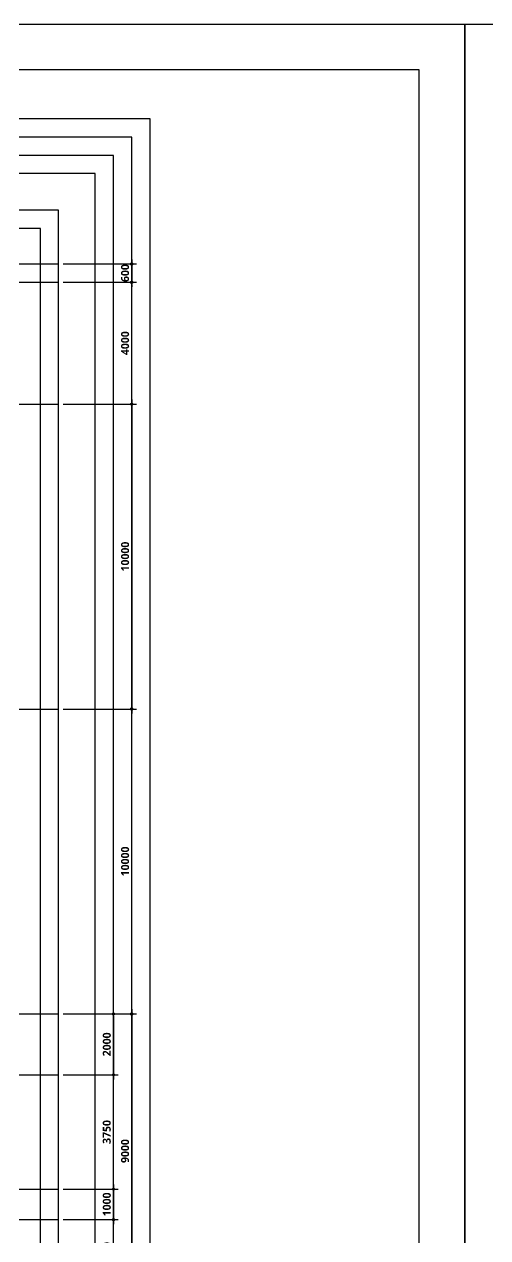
# Model space of a CAD drawing. Header units: millimetres. Extents: x 0 to 356400, y 0 to 68257.
# Drawn here: x 297398 to 312600, y 23196 to 63000 of the extents above; entities that cross this region are included whole.
import ezdxf

# ---------------------------------------------------------------- set-up
doc = ezdxf.new("R2010")
doc.units = ezdxf.units.MM
doc.header["$LTSCALE"] = 75
doc.linetypes.add('CEN', pattern=[62, 60, -1, 0, -1])
doc.layers.get('Defpoints').update_dxf_attribs({"color": 161})
doc.layers.add('A-CEN', color=1, linetype='CEN')
doc.layers.add('A-ST-AXIS-DIM', color=7, linetype='Continuous')
for name, color, linetype, plot in [('Defpoint', 161, 'Continuous', False), ('G(그리드1)', 185, 'Continuous', False), ('G(그리드2)', 235, 'Continuous', False)]:
    doc.layers.add(name, color=color, linetype=linetype, plot=plot)
doc.styles.add('SH_대대리576', font='')
doc.styles.add('SH_진천_나눔', font='NanumGothicBold.ttf')
doc.styles.get('SH_대대리576').set_extended_font_data('NanumGothic', bold=True)
doc.dimstyles.new('SHP 75', dxfattribs={"dimscale": 75, "dimtxt": 3.5, "dimasz": 1, "dimexe": 2, "dimexo": 2, "dimgap": 1, "dimtad": 1, "dimdec": 0, "dimzin": 0, "dimdsep": 46, "dimtxsty": 'SH_대대리576', "dimblk": 'DIMDOT', "dimcen": 0.09, "dimclrd": 256, "dimclre": 256, "dimclrt": 3, "dimadec": 0, "dimazin": 1, "dimtfac": 1, "dimtdec": 0, "dimtix": 1, "dimtmove": 2, "dimatfit": 0, "dimldrblk": 'DIMDOT', "dimfxl": 1, "dimtfillclr": 3, "dimtolj": 1, "dimtzin": 0, "dimlwd": -1, "dimlwe": -1, "dimarcsym": 0})

# ---------------------------------------------------------------- blocks, each defined once
blk = doc.blocks.new('DIMDOT')
at = {"color": 0}
blk.add_line((-2, 0), (2, 0), dxfattribs=at)
for radius in [0.5, 0.25]:
    blk.add_circle((0, 0), radius, dxfattribs=at)
blk = doc.blocks.new('*D9418')
at = {"layer": 'A-ST-AXIS-DIM'}
for p, q in [((298675, 50539), (301075, 50539)), ((300925, 50464), (300925, 40614)), ((298675, 40539), (301075, 40539))]:
    blk.add_line(p, q, dxfattribs=at)
at = {"layer": 'Defpoints', "color": 0}
for p in [(298525, 50539), (298525, 40539), (300925, 40539)]:
    blk.add_point(p, dxfattribs=at)
at = {"layer": 'A-ST-AXIS-DIM', "linetype": 'ByBlock', "xscale": 75, "yscale": 75, "zscale": 75}
for p, rotation in [((300925, 50539), 90), ((300925, 40539), 270)]:
    blk.add_blockref('DIMDOT', p, dxfattribs=dict(at, rotation=rotation))
at = {"layer": 'A-ST-AXIS-DIM', "color": 3, "insert": (300706, 45539), "char_height": 262.5, "attachment_point": 5, "rotation": 90, "style": 'SH_진천_나눔'}
blk.add_mtext('\\A1;10000', dxfattribs=at)
blk = doc.blocks.new('*D9419')
at = {"layer": 'A-ST-AXIS-DIM'}
for p, q in [((298675, 40539), (301075, 40539)), ((300925, 30614), (300925, 40464)), ((298675, 30539), (301075, 30539))]:
    blk.add_line(p, q, dxfattribs=at)
at = {"layer": 'Defpoints', "color": 0}
for p in [(298525, 40539), (300925, 40539), (298525, 30539)]:
    blk.add_point(p, dxfattribs=at)
at = {"layer": 'A-ST-AXIS-DIM', "linetype": 'ByBlock', "xscale": 75, "yscale": 75, "zscale": 75}
for p, rotation in [((300925, 40539), 90), ((300925, 30539), 270)]:
    blk.add_blockref('DIMDOT', p, dxfattribs=dict(at, rotation=rotation))
at = {"layer": 'A-ST-AXIS-DIM', "color": 3, "insert": (300706, 35539), "char_height": 262.5, "attachment_point": 5, "rotation": 90, "style": 'SH_진천_나눔'}
blk.add_mtext('\\A1;10000', dxfattribs=at)
blk = doc.blocks.new('*D9420')
at = {"layer": 'A-ST-AXIS-DIM'}
for p, q in [((298675, 30539), (300475, 30539)), ((300325, 30464), (300325, 28614)), ((298675, 28539), (300475, 28539))]:
    blk.add_line(p, q, dxfattribs=at)
at = {"layer": 'Defpoints', "color": 0}
for p in [(298525, 30539), (298525, 28539), (300325, 28539)]:
    blk.add_point(p, dxfattribs=at)
at = {"layer": 'A-ST-AXIS-DIM', "linetype": 'ByBlock', "xscale": 75, "yscale": 75, "zscale": 75}
for p, rotation in [((300325, 30539), 90), ((300325, 28539), 270)]:
    blk.add_blockref('DIMDOT', p, dxfattribs=dict(at, rotation=rotation))
at = {"layer": 'A-ST-AXIS-DIM', "color": 3, "insert": (300106, 29539), "char_height": 262.5, "attachment_point": 5, "rotation": 90, "style": 'SH_진천_나눔'}
blk.add_mtext('\\A1;2000', dxfattribs=at)
blk = doc.blocks.new('*D9421')
at = {"layer": 'A-ST-AXIS-DIM'}
for p, q in [((298675, 28539), (300475, 28539)), ((300325, 24864), (300325, 28464)), ((298675, 24789), (300475, 24789))]:
    blk.add_line(p, q, dxfattribs=at)
at = {"layer": 'Defpoints', "color": 0}
for p in [(298525, 28539), (300325, 28539), (298525, 24789)]:
    blk.add_point(p, dxfattribs=at)
at = {"layer": 'A-ST-AXIS-DIM', "linetype": 'ByBlock', "xscale": 75, "yscale": 75, "zscale": 75}
for p, rotation in [((300325, 28539), 90), ((300325, 24789), 270)]:
    blk.add_blockref('DIMDOT', p, dxfattribs=dict(at, rotation=rotation))
at = {"layer": 'A-ST-AXIS-DIM', "color": 3, "insert": (300105, 26664), "char_height": 262.5, "attachment_point": 5, "rotation": 90, "style": 'SH_진천_나눔'}
blk.add_mtext('\\A1;3750', dxfattribs=at)
blk = doc.blocks.new('*D9422')
at = {"layer": 'A-ST-AXIS-DIM'}
for p, q in [((298675, 24789), (300475, 24789)), ((300325, 24714), (300325, 23864)), ((298675, 23789), (300475, 23789))]:
    blk.add_line(p, q, dxfattribs=at)
at = {"layer": 'Defpoints', "color": 0}
for p in [(298525, 24789), (298525, 23789), (300325, 23789)]:
    blk.add_point(p, dxfattribs=at)
at = {"layer": 'A-ST-AXIS-DIM', "linetype": 'ByBlock', "xscale": 75, "yscale": 75, "zscale": 75}
for p, rotation in [((300325, 24789), 90), ((300325, 23789), 270)]:
    blk.add_blockref('DIMDOT', p, dxfattribs=dict(at, rotation=rotation))
at = {"layer": 'A-ST-AXIS-DIM', "color": 3, "insert": (300106, 24289), "char_height": 262.5, "attachment_point": 5, "rotation": 90, "style": 'SH_진천_나눔'}
blk.add_mtext('\\A1;1000', dxfattribs=at)
blk = doc.blocks.new('*D9423')
at = {"layer": 'A-ST-AXIS-DIM'}
for p, q in [((298675, 30539), (301075, 30539)), ((300925, 30464), (300925, 21614)), ((298675, 21539), (301075, 21539))]:
    blk.add_line(p, q, dxfattribs=at)
at = {"layer": 'Defpoints', "color": 0}
for p in [(298525, 30539), (298525, 21539), (300925, 21539)]:
    blk.add_point(p, dxfattribs=at)
at = {"layer": 'A-ST-AXIS-DIM', "linetype": 'ByBlock', "xscale": 75, "yscale": 75, "zscale": 75}
for p, rotation in [((300925, 30539), 90), ((300925, 21539), 270)]:
    blk.add_blockref('DIMDOT', p, dxfattribs=dict(at, rotation=rotation))
at = {"layer": 'A-ST-AXIS-DIM', "color": 3, "insert": (300705, 26039), "char_height": 262.5, "attachment_point": 5, "rotation": 90, "style": 'SH_진천_나눔'}
blk.add_mtext('\\A1;9000', dxfattribs=at)
blk = doc.blocks.new('*D9424')
at = {"layer": 'A-ST-AXIS-DIM'}
for p, q in [((298675, 23789), (300475, 23789)), ((300325, 21614), (300325, 23714)), ((298675, 21539), (300475, 21539))]:
    blk.add_line(p, q, dxfattribs=at)
at = {"layer": 'Defpoints', "color": 0}
for p in [(298525, 23789), (300325, 23789), (298525, 21539)]:
    blk.add_point(p, dxfattribs=at)
at = {"layer": 'A-ST-AXIS-DIM', "linetype": 'ByBlock', "xscale": 75, "yscale": 75, "zscale": 75}
for p, rotation in [((300325, 23789), 90), ((300325, 21539), 270)]:
    blk.add_blockref('DIMDOT', p, dxfattribs=dict(at, rotation=rotation))
at = {"layer": 'A-ST-AXIS-DIM', "color": 3, "insert": (300105, 22664), "char_height": 262.5, "attachment_point": 5, "rotation": 90, "style": 'SH_진천_나눔'}
blk.add_mtext('\\A1;2250', dxfattribs=at)
blk = doc.blocks.new('*D9429')
at = {"layer": 'A-ST-AXIS-DIM'}
for p, q in [((298675, 54539), (301075, 54539)), ((300925, 50614), (300925, 54464)), ((298675, 50539), (301075, 50539))]:
    blk.add_line(p, q, dxfattribs=at)
at = {"layer": 'Defpoints', "color": 0}
for p in [(298525, 54539), (300925, 54539), (298525, 50539)]:
    blk.add_point(p, dxfattribs=at)
at = {"layer": 'A-ST-AXIS-DIM', "linetype": 'ByBlock', "xscale": 75, "yscale": 75, "zscale": 75}
for p, rotation in [((300925, 54539), 90), ((300925, 50539), 270)]:
    blk.add_blockref('DIMDOT', p, dxfattribs=dict(at, rotation=rotation))
at = {"layer": 'A-ST-AXIS-DIM', "color": 3, "insert": (300706, 52539), "char_height": 262.5, "attachment_point": 5, "rotation": 90, "style": 'SH_진천_나눔'}
blk.add_mtext('\\A1;4000', dxfattribs=at)
blk = doc.blocks.new('*D9430')
at = {"layer": 'A-ST-AXIS-DIM'}
for p, q in [((298675, 55139), (301075, 55139)), ((300925, 55214), (300925, 55289)), ((300925, 55139), (300925, 54539)), ((298675, 54539), (301075, 54539)), ((300925, 54464), (300925, 54389))]:
    blk.add_line(p, q, dxfattribs=at)
at = {"layer": 'Defpoints', "color": 0}
for p in [(298525, 55139), (298525, 54539), (300925, 54539)]:
    blk.add_point(p, dxfattribs=at)
at = {"layer": 'A-ST-AXIS-DIM', "linetype": 'ByBlock', "xscale": 75, "yscale": 75, "zscale": 75}
for p, rotation in [((300925, 55139), 270), ((300925, 54539), 90)]:
    blk.add_blockref('DIMDOT', p, dxfattribs=dict(at, rotation=rotation))
at = {"layer": 'A-ST-AXIS-DIM', "color": 3, "insert": (300705, 54839), "char_height": 262.5, "attachment_point": 5, "rotation": 90, "style": 'SH_진천_나눔'}
blk.add_mtext('\\A1;600', dxfattribs=at)

msp = doc.modelspace()

# ---------------------------------------------------------------- linework, layer by layer
at = {"layer": 'A-CEN'}
for p, q in [((280625, 55138.6), (298525, 55138.6)), ((280625, 54538.6), (298525, 54538.6)), ((280625, 50538.6), (298525, 50538.6)), ((280625, 40538.6), (298525, 40538.6)), ((280625, 30538.6), (298525, 30538.6)), ((280625, 28538.6), (298525, 28538.6)), ((287488.3, 24788.6), (298525, 24788.6)), ((287488.3, 23788.6), (298525, 23788.6))]:
    msp.add_line(p, q, dxfattribs=at)
at = {"layer": 'Defpoint'}
for points in [[(311850, 63000), (311850, 0), (267300, 0), (267300, 63000)], [(356400, 63000), (356400, 0), (311850, 0), (311850, 63000)], [(268800, 61500), (268800, 8250), (310350, 8250), (310350, 61500)]]:
    msp.add_lwpolyline(points, close=True, dxfattribs=at)
at = {"layer": 'G(그리드1)'}
for points in [[(301525, 59900), (274925, 59900), (274925, 3600), (301525, 3600)], [(301525, 59900), (277625, 59900), (277625, 3600), (301525, 3600)], [(300925, 59300), (278225, 59300), (278225, 4200), (300925, 4200)], [(300325, 58700), (278825, 58700), (278825, 4800), (300325, 4800)], [(299725, 58100), (279425, 58100), (279425, 5400), (299725, 5400)], [(298525, 56900), (280625, 56900), (280625, 6600), (298525, 6600)]]:
    msp.add_lwpolyline(points, close=True, dxfattribs=at)
at = {"layer": 'G(그리드2)'}
msp.add_lwpolyline([(297925, 56300), (281225, 56300), (281225, 7200), (297925, 7200)], close=True, dxfattribs=at)

# ---------------------------------------------------------------- dimensions: what is measured, and where the dimension line sits
at = {"layer": 'A-ST-AXIS-DIM'}
for base, p1, p2, angle, picture, middle in [((300925, 54538.6), (298525, 55138.6), (298525, 54538.6), 90, '*D9430', (300705.1, 54838.6)), ((300925, 54538.6), (298525, 50538.6), (298525, 54538.6), 270, '*D9429', (300706.1, 52538.6)), ((300925, 40538.6), (298525, 50538.6), (298525, 40538.6), 90, '*D9418', (300706.1, 45538.6)), ((300925, 40538.6), (298525, 30538.6), (298525, 40538.6), 270, '*D9419', (300706.1, 35538.6)), ((300325, 28538.6), (298525, 30538.6), (298525, 28538.6), 90, '*D9420', (300105.7, 29538.6)), ((300925, 21538.6), (298525, 30538.6), (298525, 21538.6), 90, '*D9423', (300705.1, 26038.6)), ((300325, 28538.6), (298525, 24788.6), (298525, 28538.6), 270, '*D9421', (300105.1, 26663.6)), ((300325, 23788.6), (298525, 24788.6), (298525, 23788.6), 90, '*D9422', (300106.1, 24288.6)), ((300325, 23788.6), (298525, 21538.6), (298525, 23788.6), 270, '*D9424', (300105.3, 22663.6))]:
    dim = msp.add_linear_dim(base=base, p1=p1, p2=p2, angle=angle, dimstyle='SHP 75', override={"dimtxsty": 'SH_진천_나눔', "dimldrblk": 'DIMDOT'}, dxfattribs=at)
    dim.commit()
    dim.dimension.update_dxf_attribs({"geometry": picture, "text_midpoint": middle})

doc.saveas('drawing.dxf')
